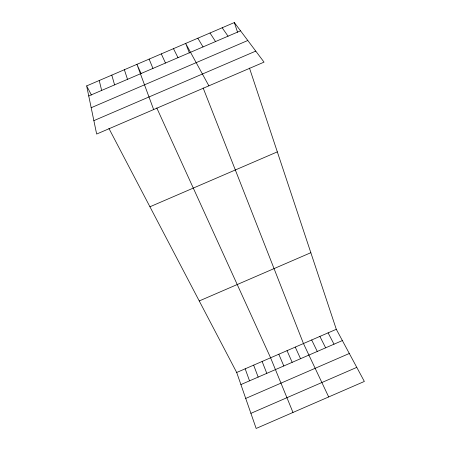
<?xml version="1.0" encoding="UTF-8"?>
<svg xmlns="http://www.w3.org/2000/svg" width="451" height="451" viewBox="0 0 451 451"><rect width="100%" height="100%" fill="white"/><g stroke="black" fill="none" stroke-linecap="round" stroke-linejoin="round"><path stroke-width="0.68" d="M245.722 398.436L349.311 353.483M250.908 413.341L356.78 367.373M199.246 300.958L310.84 252.701M336.305 329.298L364.352 381.45L256.162 428.45L236.696 372.487L336.305 329.298L249.471 68.078M240.902 384.579L342.365 340.567M149.935 206.772L277.326 151.874M86.648 85.91L234.34 22.55L264.032 62.131L96.655 134.054L86.648 85.91L91.412 95.003M88.74 95.967L240.546 30.82M91.187 107.727L247.796 40.489M93.87 120.648L255.768 51.11M222.174 27.77L228.043 36.187M210.008 32.991L215.539 41.554M197.837 38.211L203.029 46.921M208.881 85.831L185.665 43.431L189.397 52.953M108.933 128.467L236.696 372.487M328.097 332.861L334.005 344.192M319.889 336.418L325.639 347.822M173.483 48.657L177.998 57.666M311.675 339.975L317.278 351.447M328.683 396.948L303.461 343.538L203.153 87.984M295.247 347.101L300.541 358.708M161.306 53.883L165.478 63.039M141.169 73.648L136.929 64.341L153.644 109.565M156.773 107.913L270.594 357.79L292.981 412.456M287.033 350.664L292.175 362.339M278.814 354.227L283.803 365.97M149.118 59.109L152.951 68.411M262.121 361.465L266.8 373.343M253.648 365.135L258.169 377.087M245.175 368.811L249.538 380.83M234.34 22.55L237.57 32.275M124.363 69.73L127.509 79.331M111.797 75.125L114.588 84.878M99.226 80.515L101.667 90.42"/></g></svg>
